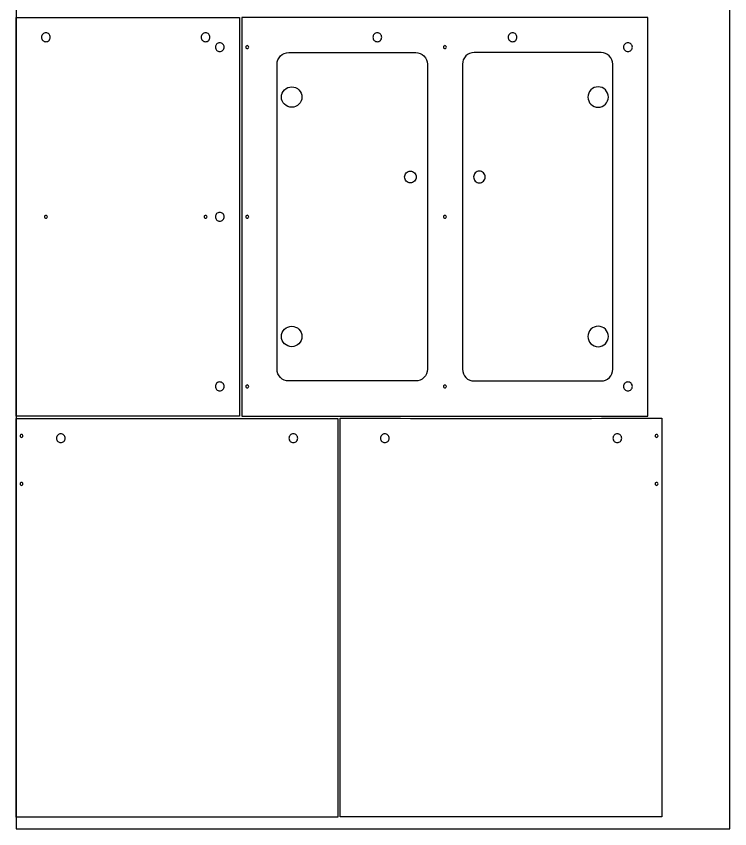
# Model space of a CAD drawing. Extents: x -888 to 5190, y -506 to 2808.
# Drawn here: x 3757 to 4977, y 0 to 1390 of the extents above; entities that cross this region are included whole.
import ezdxf

# ---------------------------------------------------------------- set-up
doc = ezdxf.new("R2010")
doc.units = 0
doc.layers.add('DEFAULT_LAYER', color=1, linetype='CONTINUOUS')
doc.layers.add('LAYER_1', color=18, linetype='CONTINUOUS')

msp = doc.modelspace()

# ---------------------------------------------------------------- linework, layer by layer
at = {"layer": 'DEFAULT_LAYER'}
for points in [[(3756.7, 0), (4976.7, 0), (4976.7, 2440), (3756.7, 2440)], [(4151.7, 706), (4836.7, 706), (4836.7, 1388), (4142.7, 1388), (4142.7, 706)]]:
    msp.add_lwpolyline(points, close=True, dxfattribs=at)
for points in [[(3807.5, 1361.5, 0.414214), (3800, 1354, 0.414214), (3807.5, 1346.5, 0.414214), (3815, 1354, 0.414214)], [(4080.5, 1361.5, 0.414214), (4073, 1354, 0.414214), (4080.5, 1346.5, 0.414214), (4088, 1354, 0.414214)], [(4374.1, 1361.5, 0.414214), (4366.6, 1354, 0.414214), (4374.1, 1346.5, 0.414214), (4381.6, 1354, 0.414214)], [(4605.4, 1361.5, 0.414214), (4597.9, 1354, 0.414214), (4605.4, 1346.5, 0.414214), (4612.9, 1354, 0.414214)], [(4104.7, 1344.7, 0.414214), (4097.2, 1337.2, 0.414214), (4104.7, 1329.7, 0.414214), (4112.2, 1337.2, 0.414214)], [(4151.7, 1339.7, 0.414214), (4149.2, 1337.2, 0.414214), (4151.7, 1334.7, 0.414214), (4154.2, 1337.2, 0.414214)], [(4489.7, 1339.7, 0.414214), (4487.2, 1337.2, 0.414214), (4489.7, 1334.7, 0.414214), (4492.2, 1337.2, 0.414214)], [(4802.7, 1344.7, 0.414214), (4795.2, 1337.2, 0.414214), (4802.7, 1329.7, 0.414214), (4810.2, 1337.2, 0.414214)], [(4459.7, 1307.9), (4459.7, 786, -0.414214), (4439.7, 766), (4222.7, 766, -0.415471), (4202.7, 786.1), (4202.7, 1308, -0.414214), (4222.7, 1328), (4439.7, 1328, -0.41548)], [(4519.7, 1307.9), (4519.7, 786, 0.414214), (4539.7, 766), (4756.7, 766, 0.415471), (4776.7, 786.1), (4776.7, 1308, 0.414214), (4756.7, 1328), (4539.7, 1328, 0.41548)], [(4227.7, 1269.3, -0.414214), (4245.2, 1251.8, -0.414214), (4227.7, 1234.3, -0.414214), (4210.2, 1251.8, -0.414214)], [(4751.7, 1269.3, 0.414214), (4734.2, 1251.8, 0.414214), (4751.7, 1234.3, 0.414214), (4769.2, 1251.8, 0.414214)], [(4430.7, 1125, -0.414214), (4440.7, 1115, -0.414214), (4430.7, 1105, -0.414214), (4420.7, 1115, -0.414214)], [(4548.7, 1125, 0.414214), (4538.7, 1115, 0.414214), (4548.7, 1105, 0.414214), (4558.7, 1115, 0.414214)], [(3807.5, 1049.4, 0.414214), (3805.1, 1047, 0.414214), (3807.5, 1044.6, 0.414214), (3809.9, 1047, 0.414214)], [(4080.5, 1049.4, 0.414214), (4078.1, 1047, 0.414214), (4080.5, 1044.6, 0.414214), (4082.9, 1047, 0.414214)], [(4104.7, 1054.5, 0.414214), (4097.2, 1047, 0.414214), (4104.7, 1039.5, 0.414214), (4112.2, 1047, 0.414214)], [(4151.7, 1049.5, 0.414214), (4149.2, 1047, 0.414214), (4151.7, 1044.5, 0.414214), (4154.2, 1047, 0.414214)], [(4489.7, 1049.5, 0.414214), (4487.2, 1047, 0.414214), (4489.7, 1044.5, 0.414214), (4492.2, 1047, 0.414214)], [(4227.7, 859.7, -0.414214), (4245.2, 842.2, -0.414214), (4227.7, 824.7, -0.414214), (4210.2, 842.2, -0.414214)], [(4751.7, 859.7, 0.414214), (4734.2, 842.2, 0.414214), (4751.7, 824.7, 0.414214), (4769.2, 842.2, 0.414214)], [(4104.7, 764.3, 0.414214), (4097.2, 756.8, 0.414214), (4104.7, 749.3, 0.414214), (4112.2, 756.8, 0.414214)], [(4151.7, 759.3, 0.414214), (4149.2, 756.8, 0.414214), (4151.7, 754.3, 0.414214), (4154.2, 756.8, 0.414214)], [(4489.7, 759.3, 0.414214), (4487.2, 756.8, 0.414214), (4489.7, 754.3, 0.414214), (4492.2, 756.8, 0.414214)], [(4802.7, 764.3, 0.414214), (4795.2, 756.8, 0.414214), (4802.7, 749.3, 0.414214), (4810.2, 756.8, 0.414214)], [(3765.7, 674.5, 0.414214), (3763.2, 672, 0.414214), (3765.7, 669.5, 0.414214), (3768.2, 672, 0.414214)], [(3832.9, 675.5, 0.414214), (3825.4, 668, 0.414214), (3832.9, 660.5, 0.414214), (3840.4, 668, 0.414214)], [(4230.5, 675.5, 0.414214), (4223, 668, 0.414214), (4230.5, 660.5, 0.414214), (4238, 668, 0.414214)], [(4386.9, 675.5, 0.414214), (4379.4, 668, 0.414214), (4386.9, 660.5, 0.414214), (4394.4, 668, 0.414214)], [(4784.5, 675.5, 0.414214), (4777, 668, 0.414214), (4784.5, 660.5, 0.414214), (4792, 668, 0.414214)], [(4851.7, 674.5, 0.414214), (4849.2, 672, 0.414214), (4851.7, 669.5, 0.414214), (4854.2, 672, 0.414214)], [(3765.7, 592.5, 0.414214), (3763.2, 590, 0.414214), (3765.7, 587.5, 0.414214), (3768.2, 590, 0.414214)], [(4851.7, 592.5, 0.414214), (4849.2, 590, 0.414214), (4851.7, 587.5, 0.414214), (4854.2, 590, 0.414214)]]:
    msp.add_lwpolyline(points, format="xyb", close=True, dxfattribs=at)
at = {"layer": 'LAYER_1'}
for points in [[(4138.7, 706), (3756.7, 706), (3756.7, 1388), (4138.7, 1388)], [(4306.7, 20), (3756.7, 20), (3756.7, 702), (4306.7, 702)]]:
    msp.add_lwpolyline(points, close=True, dxfattribs=at)
msp.add_lwpolyline([(4860.7, 20.3), (4310.7, 20.3), (4310.7, 702.3, 0.000979), (4860.7, 702.3)], format="xyb", close=True, dxfattribs=at)

doc.saveas('drawing.dxf')
